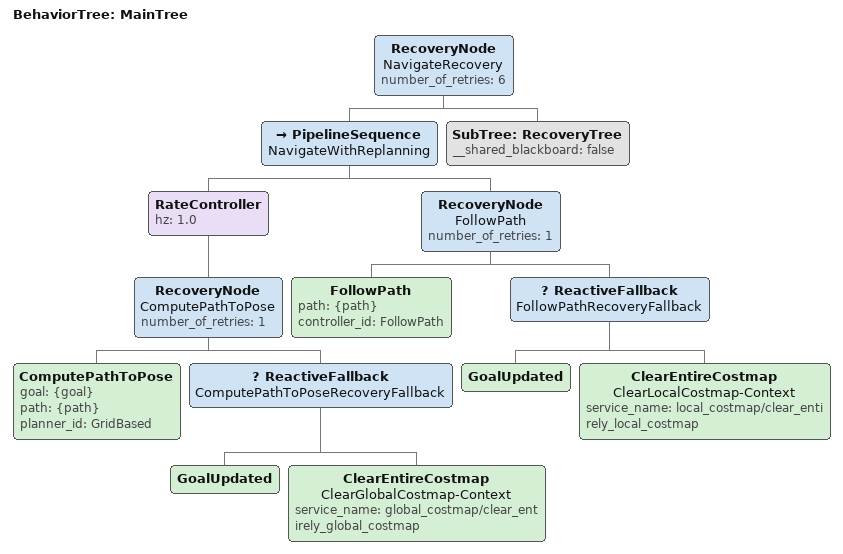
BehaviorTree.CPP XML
<?xml version="1.0" encoding="UTF-8"?>
<root BTCPP_format="3">
  <BehaviorTree ID="MainTree">
    <RecoveryNode name="NavigateRecovery"
                  number_of_retries="6">
      <PipelineSequence name="NavigateWithReplanning">
        <RateController hz="1.0">
          <RecoveryNode name="ComputePathToPose"
                        number_of_retries="1">
            <ComputePathToPose goal="{goal}"
                               path="{path}"
                               planner_id="GridBased"/>
            <ReactiveFallback name="ComputePathToPoseRecoveryFallback">
              <GoalUpdated/>
              <ClearEntireCostmap name="ClearGlobalCostmap-Context"
                                  service_name="global_costmap/clear_entirely_global_costmap"/>
            </ReactiveFallback>
          </RecoveryNode>
        </RateController>
        <RecoveryNode name="FollowPath"
                      number_of_retries="1">
          <FollowPath path="{path}"
                      controller_id="FollowPath"/>
          <ReactiveFallback name="FollowPathRecoveryFallback">
            <GoalUpdated/>
            <ClearEntireCostmap name="ClearLocalCostmap-Context"
                                service_name="local_costmap/clear_entirely_local_costmap"/>
          </ReactiveFallback>
        </RecoveryNode>
      </PipelineSequence>
      <SubTree ID="RecoveryTree"
               __shared_blackboard="false"/>
    </RecoveryNode>
  </BehaviorTree>

</root>
